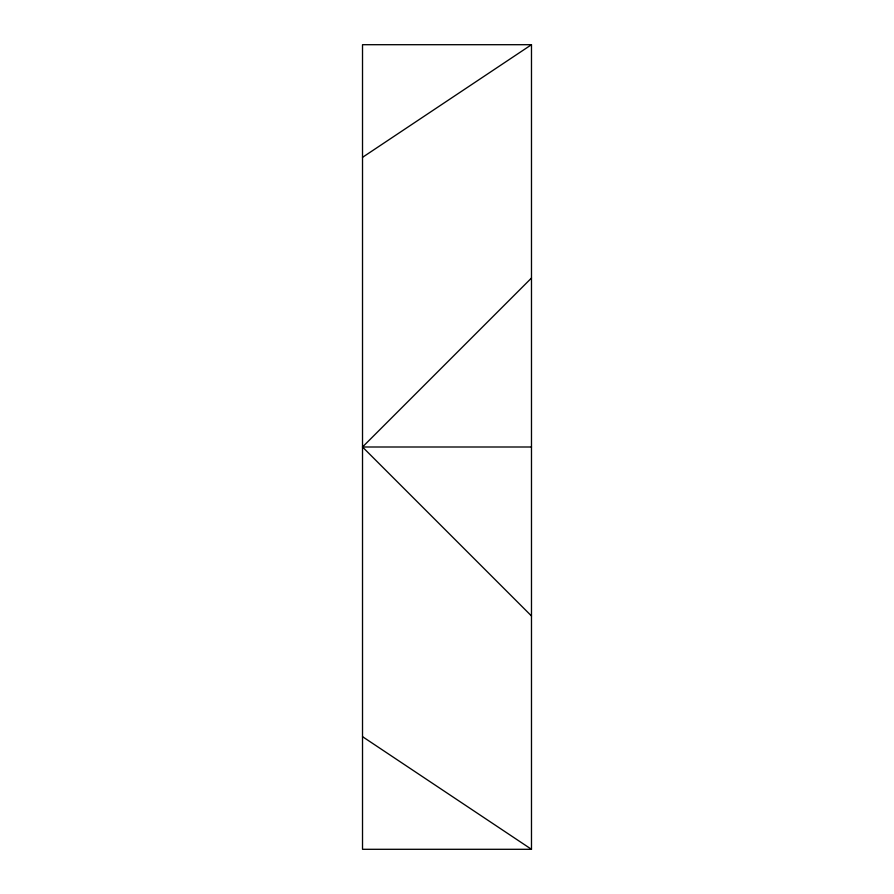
<?xml version="1.0" encoding="UTF-8"?>
<svg xmlns="http://www.w3.org/2000/svg" width="894" height="894" viewBox="0 0 894 894"><rect width="100%" height="100%" fill="white"/><g stroke="black" fill="none" stroke-linecap="round" stroke-linejoin="round"><path stroke-width="1.34" d="M531.483 615.966L362.517 447L531.483 278.034M362.517 157.344L531.483 44.7L531.483 849.3L362.517 849.3L362.517 44.7L531.483 44.7M362.517 447L531.483 447M362.517 736.656L531.483 849.3"/></g></svg>
